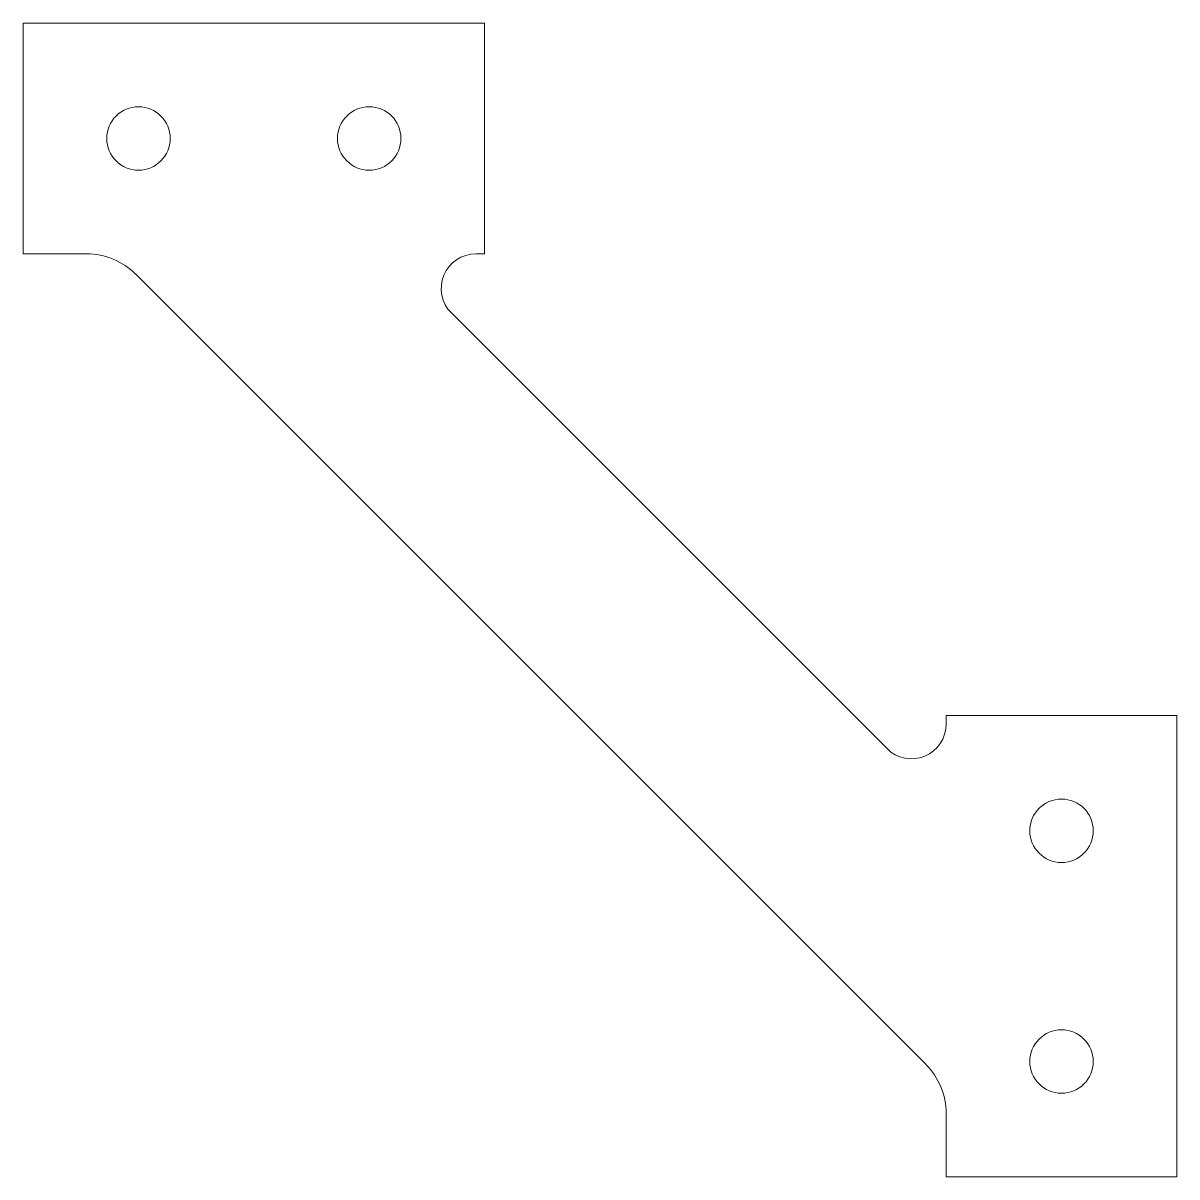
# Model space of a CAD drawing. Header units: millimetres. Extents: x 0 to 100, y -100 to 0.
import ezdxf

# ---------------------------------------------------------------- set-up
doc = ezdxf.new("R2010")
doc.units = ezdxf.units.MM

msp = doc.modelspace()

# ---------------------------------------------------------------- linework, layer by layer
at = {"color": 7, "linetype": 'Continuous', "lineweight": 15}
for p, q in [((0, 0), (40, 0)), ((0, 0), (0, -20)), ((40, 0), (40, -20)), ((0, -20), (5.51, -20)), ((39.24, -20), (40, -20)), ((9.76, -21.76), (78.24, -90.24)), ((37.12, -25.12), (74.88, -62.88)), ((80, -60), (100, -60)), ((80, -60), (80, -60.76)), ((100, -60), (100, -100)), ((80, -94.49), (80, -100)), ((80, -100), (100, -100))]:
    msp.add_line(p, q, dxfattribs=at)
for centre in [(10, -10), (30, -10), (90, -70), (90, -90)]:
    msp.add_circle(centre, 2.75, dxfattribs=at)
for centre, radius, start, end in [((5.51, -26), 6, 45, 90), ((39.24, -23), 3, 90, 225), ((77, -60.76), 3, 225, 0), ((74, -94.49), 6, 0, 45)]:
    msp.add_arc(centre, radius, start, end, dxfattribs=at)

doc.saveas('drawing.dxf')
